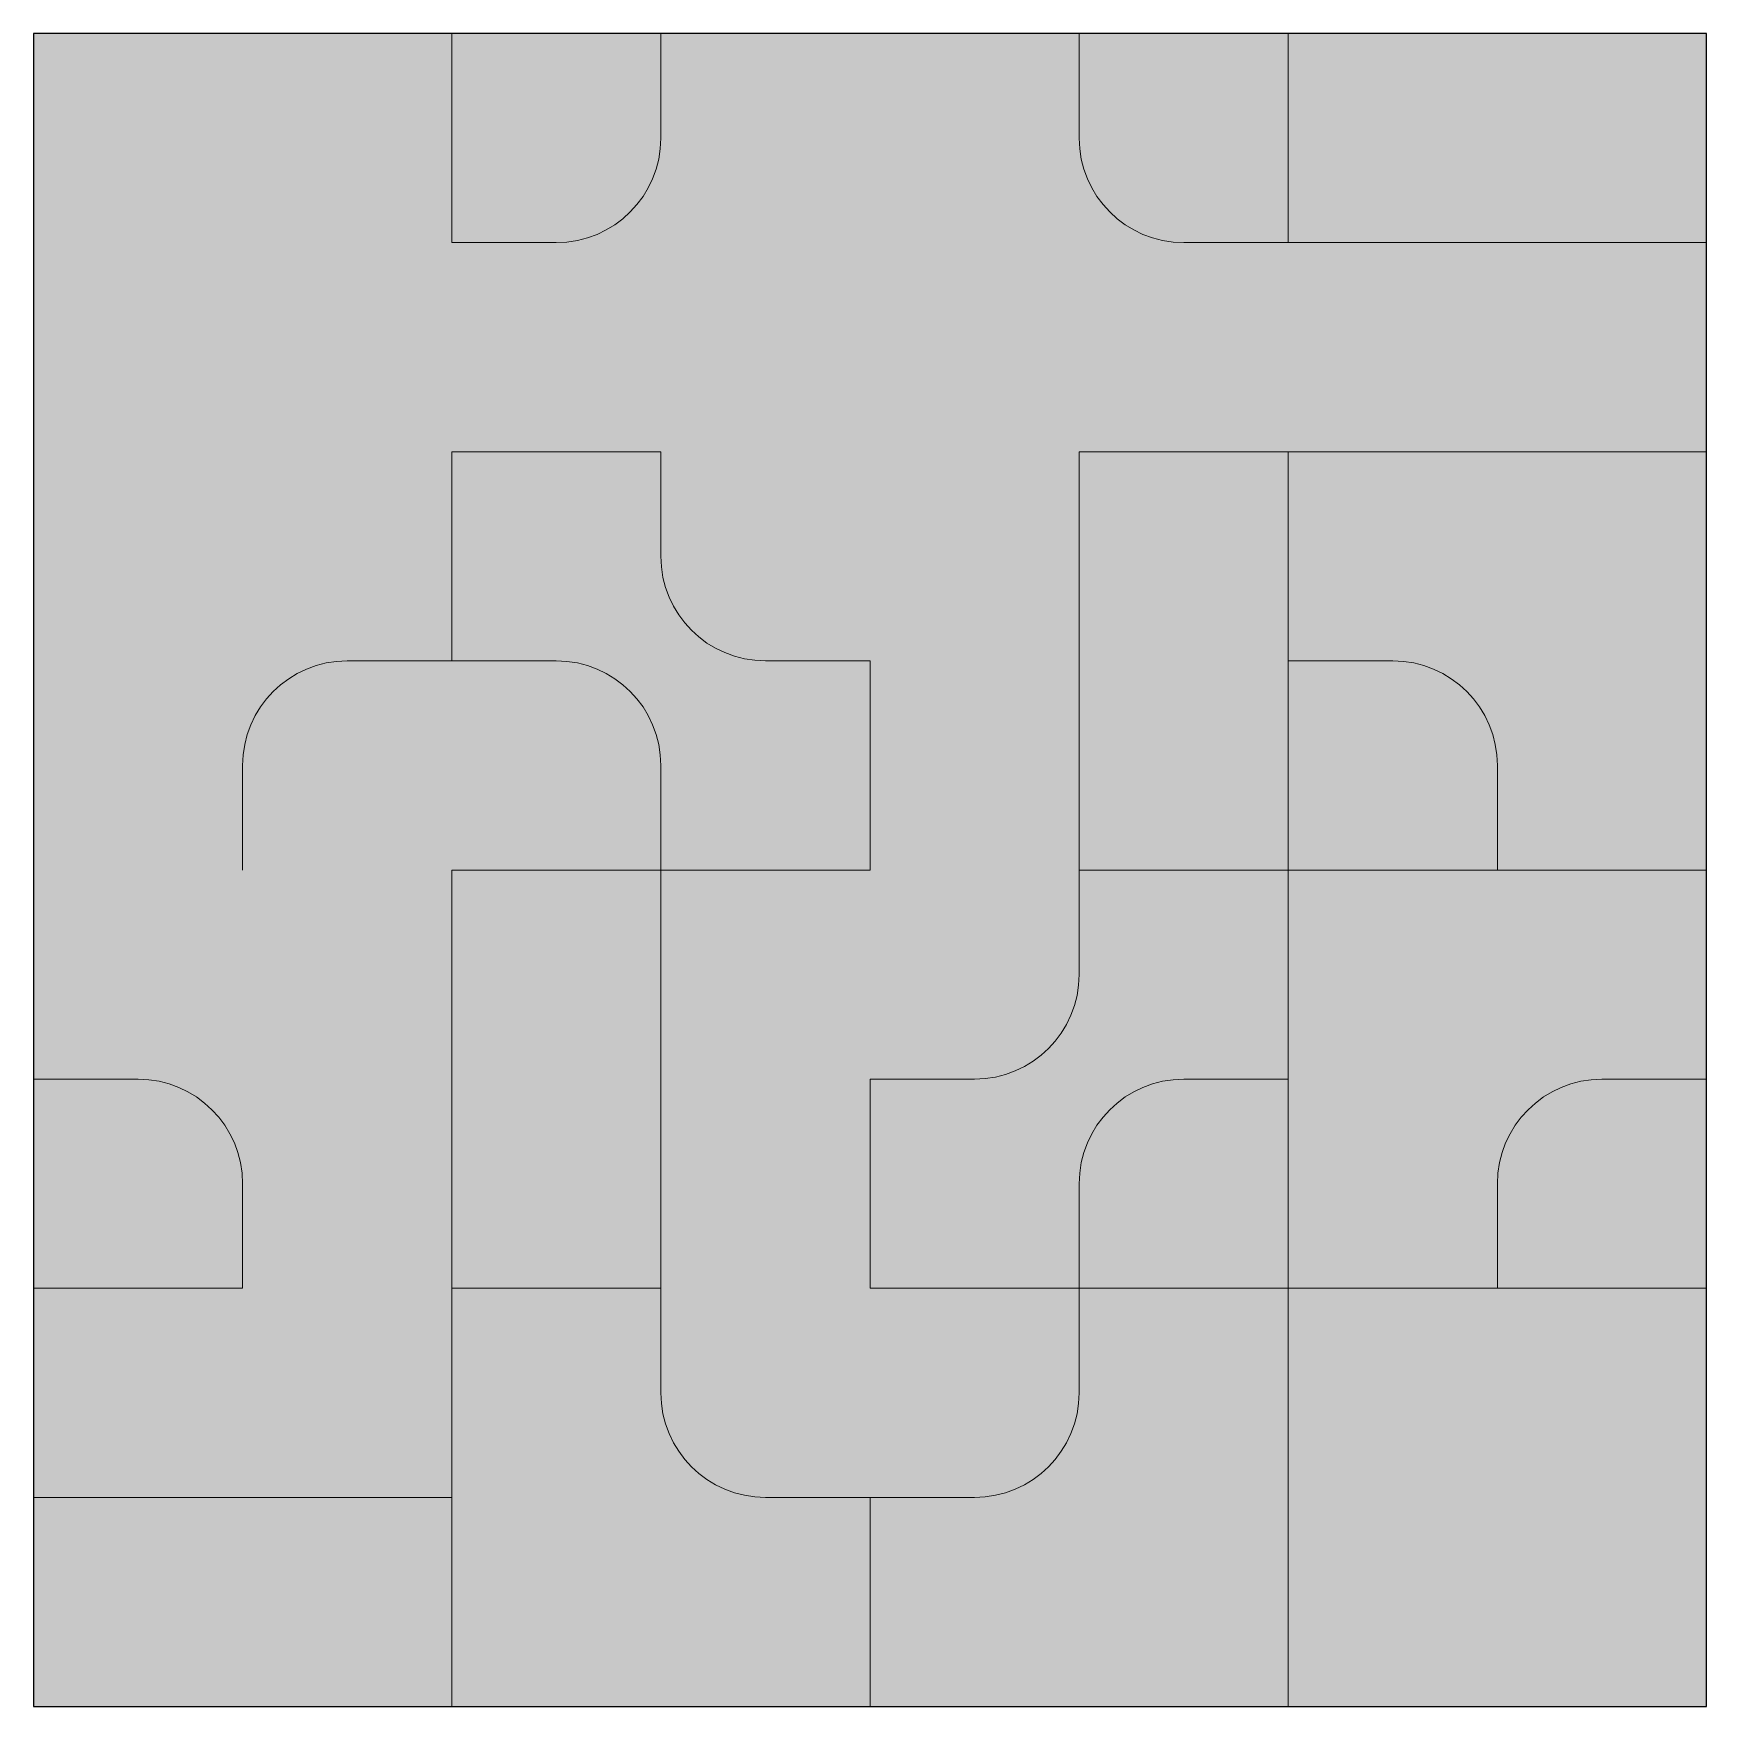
# Model space of a CAD drawing. Header units: millimetres. Extents: x 0 to 4, y -3 to 1.
import ezdxf

# ---------------------------------------------------------------- set-up
doc = ezdxf.new("R2010")
doc.units = ezdxf.units.MM
doc.header["$LTSCALE"] = 0.5
doc.layers.add('background', color=55, linetype='Continuous', lineweight=9, true_color=0xa8b02e)
doc.layers.add('outline', color=54, linetype='Continuous', lineweight=9, true_color=0x95931f)
doc.layers.add('water', color=153, linetype='Continuous', true_color=0x629eaf)

msp = doc.modelspace()

# ---------------------------------------------------------------- hatches: boundary and pattern name
at = {"layer": 'background'}
for points in [[(1.5, 0.75), (1.5, 1), (1, 1), (1, 0.5), (1.25, 0.5), (1.2585, 0.5001), (1.2671, 0.5006), (1.2756, 0.5013), (1.284, 0.5023), (1.2925, 0.5036), (1.3009, 0.5052), (1.3092, 0.5071), (1.3174, 0.5093), (1.3256, 0.5117), (1.3337, 0.5144), (1.3417, 0.5174), (1.3496, 0.5207), (1.3574, 0.5242), (1.365, 0.528), (1.3725, 0.5321), (1.3799, 0.5364), (1.3871, 0.541), (1.3942, 0.5458), (1.4011, 0.5508), (1.4078, 0.5561), (1.4143, 0.5616), (1.4206, 0.5673), (1.4268, 0.5732), (1.4327, 0.5794), (1.4384, 0.5857), (1.4439, 0.5922), (1.4492, 0.5989), (1.4542, 0.6058), (1.459, 0.6129), (1.4636, 0.6201), (1.4679, 0.6275), (1.472, 0.635), (1.4758, 0.6426), (1.4793, 0.6504), (1.4826, 0.6583), (1.4856, 0.6663), (1.4883, 0.6744), (1.4907, 0.6826), (1.4929, 0.6908), (1.4948, 0.6991), (1.4964, 0.7075), (1.4977, 0.716), (1.4987, 0.7244), (1.4994, 0.7329), (1.4999, 0.7415)], [(2.5, 0.75), (2.5, 1), (3, 1), (3, 0.5), (2.75, 0.5), (2.7415, 0.5001), (2.7329, 0.5006), (2.7244, 0.5013), (2.716, 0.5023), (2.7075, 0.5036), (2.6991, 0.5052), (2.6908, 0.5071), (2.6826, 0.5093), (2.6744, 0.5117), (2.6663, 0.5144), (2.6583, 0.5174), (2.6504, 0.5207), (2.6426, 0.5242), (2.635, 0.528), (2.6275, 0.5321), (2.6201, 0.5364), (2.6129, 0.541), (2.6058, 0.5458), (2.5989, 0.5508), (2.5922, 0.5561), (2.5857, 0.5616), (2.5794, 0.5673), (2.5732, 0.5732), (2.5673, 0.5794), (2.5616, 0.5857), (2.5561, 0.5922), (2.5508, 0.5989), (2.5458, 0.6058), (2.541, 0.6129), (2.5364, 0.6201), (2.5321, 0.6275), (2.528, 0.635), (2.5242, 0.6426), (2.5207, 0.6504), (2.5174, 0.6583), (2.5144, 0.6663), (2.5117, 0.6744), (2.5093, 0.6826), (2.5071, 0.6908), (2.5052, 0.6991), (2.5036, 0.7075), (2.5023, 0.716), (2.5013, 0.7244), (2.5006, 0.7329), (2.5001, 0.7415)], [(3, 0.5), (4, 0.5), (4, 1), (3, 1)], [(1.75, -0.5), (2, -0.5), (2, -1), (1.5, -1), (1.5, -0.75), (1.4999, -0.7415), (1.4994, -0.7329), (1.4987, -0.7244), (1.4977, -0.716), (1.4964, -0.7075), (1.4948, -0.6991), (1.4929, -0.6908), (1.4907, -0.6826), (1.4883, -0.6744), (1.4856, -0.6663), (1.4826, -0.6583), (1.4793, -0.6504), (1.4758, -0.6426), (1.472, -0.635), (1.4679, -0.6275), (1.4636, -0.6201), (1.459, -0.6129), (1.4542, -0.6058), (1.4492, -0.5989), (1.4439, -0.5922), (1.4384, -0.5857), (1.4327, -0.5794), (1.4268, -0.5732), (1.4206, -0.5673), (1.4143, -0.5616), (1.4078, -0.5561), (1.4011, -0.5508), (1.3942, -0.5458), (1.3871, -0.541), (1.3799, -0.5364), (1.3725, -0.5321), (1.365, -0.528), (1.3574, -0.5242), (1.3496, -0.5207), (1.3417, -0.5174), (1.3337, -0.5144), (1.3256, -0.5117), (1.3174, -0.5093), (1.3092, -0.5071), (1.3009, -0.5052), (1.2925, -0.5036), (1.284, -0.5023), (1.2756, -0.5013), (1.2671, -0.5006), (1.2585, -0.5001), (1.25, -0.5), (1, -0.5), (1, 0), (1.5, 0), (1.5, -0.25), (1.5001, -0.2585), (1.5006, -0.2671), (1.5013, -0.2756), (1.5023, -0.284), (1.5036, -0.2925), (1.5052, -0.3009), (1.5071, -0.3092), (1.5093, -0.3174), (1.5117, -0.3256), (1.5144, -0.3337), (1.5174, -0.3417), (1.5207, -0.3496), (1.5242, -0.3574), (1.528, -0.365), (1.5321, -0.3725), (1.5364, -0.3799), (1.541, -0.3871), (1.5458, -0.3942), (1.5508, -0.4011), (1.5561, -0.4078), (1.5616, -0.4143), (1.5673, -0.4206), (1.5732, -0.4268), (1.5794, -0.4327), (1.5857, -0.4384), (1.5922, -0.4439), (1.5989, -0.4492), (1.6058, -0.4542), (1.6129, -0.459), (1.6201, -0.4636), (1.6275, -0.4679), (1.635, -0.472), (1.6426, -0.4758), (1.6504, -0.4793), (1.6583, -0.4826), (1.6663, -0.4856), (1.6744, -0.4883), (1.6826, -0.4907), (1.6908, -0.4929), (1.6991, -0.4948), (1.7075, -0.4964), (1.716, -0.4977), (1.7244, -0.4987), (1.7329, -0.4994), (1.7415, -0.4999)], [(2.5, -1), (3, -1), (3, 0), (2.5, 0)], [(3.5, -0.75), (3.5, -1), (4, -1), (4, 0), (3, 0), (3, -0.5), (3.25, -0.5), (3.2585, -0.5001), (3.2671, -0.5006), (3.2756, -0.5013), (3.284, -0.5023), (3.2925, -0.5036), (3.3009, -0.5052), (3.3092, -0.5071), (3.3174, -0.5093), (3.3256, -0.5117), (3.3337, -0.5144), (3.3417, -0.5174), (3.3496, -0.5207), (3.3574, -0.5242), (3.365, -0.528), (3.3725, -0.5321), (3.3799, -0.5364), (3.3871, -0.541), (3.3942, -0.5458), (3.4011, -0.5508), (3.4078, -0.5561), (3.4143, -0.5616), (3.4206, -0.5673), (3.4268, -0.5732), (3.4327, -0.5794), (3.4384, -0.5857), (3.4439, -0.5922), (3.4492, -0.5989), (3.4542, -0.6058), (3.459, -0.6129), (3.4636, -0.6201), (3.4679, -0.6275), (3.472, -0.635), (3.4758, -0.6426), (3.4793, -0.6504), (3.4826, -0.6583), (3.4856, -0.6663), (3.4883, -0.6744), (3.4907, -0.6826), (3.4929, -0.6908), (3.4948, -0.6991), (3.4964, -0.7075), (3.4977, -0.716), (3.4987, -0.7244), (3.4994, -0.7329), (3.4999, -0.7415)], [(0.5, -0.75), (0.5, -1), (1, -1), (1, -0.5), (0.75, -0.5), (0.7415, -0.5001), (0.7329, -0.5006), (0.7244, -0.5013), (0.716, -0.5023), (0.7075, -0.5036), (0.6991, -0.5052), (0.6908, -0.5071), (0.6826, -0.5093), (0.6744, -0.5117), (0.6663, -0.5144), (0.6583, -0.5174), (0.6504, -0.5207), (0.6426, -0.5242), (0.635, -0.528), (0.6275, -0.5321), (0.6201, -0.5364), (0.6129, -0.541), (0.6058, -0.5458), (0.5989, -0.5508), (0.5922, -0.5561), (0.5857, -0.5616), (0.5794, -0.5673), (0.5732, -0.5732), (0.5673, -0.5794), (0.5616, -0.5857), (0.5561, -0.5922), (0.5508, -0.5989), (0.5458, -0.6058), (0.541, -0.6129), (0.5364, -0.6201), (0.5321, -0.6275), (0.528, -0.635), (0.5242, -0.6426), (0.5207, -0.6504), (0.5174, -0.6583), (0.5144, -0.6663), (0.5117, -0.6744), (0.5093, -0.6826), (0.5071, -0.6908), (0.5052, -0.6991), (0.5036, -0.7075), (0.5023, -0.716), (0.5013, -0.7244), (0.5006, -0.7329), (0.5001, -0.7415)], [(1, -2), (1.5, -2), (1.5, -1), (1, -1)], [(2.75, -1.5), (3, -1.5), (3, -1), (2.5, -1), (2.5, -1.25), (2.4999, -1.2585), (2.4994, -1.2671), (2.4987, -1.2756), (2.4977, -1.284), (2.4964, -1.2925), (2.4948, -1.3009), (2.4929, -1.3092), (2.4907, -1.3174), (2.4883, -1.3256), (2.4856, -1.3337), (2.4826, -1.3417), (2.4793, -1.3496), (2.4758, -1.3574), (2.472, -1.365), (2.4679, -1.3725), (2.4636, -1.3799), (2.459, -1.3871), (2.4542, -1.3942), (2.4492, -1.4011), (2.4439, -1.4078), (2.4384, -1.4143), (2.4327, -1.4206), (2.4268, -1.4268), (2.4206, -1.4327), (2.4143, -1.4384), (2.4078, -1.4439), (2.4011, -1.4492), (2.3942, -1.4542), (2.3871, -1.459), (2.3799, -1.4636), (2.3725, -1.4679), (2.365, -1.472), (2.3574, -1.4758), (2.3496, -1.4793), (2.3417, -1.4826), (2.3337, -1.4856), (2.3256, -1.4883), (2.3174, -1.4907), (2.3092, -1.4929), (2.3009, -1.4948), (2.2925, -1.4964), (2.284, -1.4977), (2.2756, -1.4987), (2.2671, -1.4994), (2.2585, -1.4999), (2.25, -1.5), (2, -1.5), (2, -2), (2.5, -2), (2.5, -1.75), (2.5001, -1.7415), (2.5006, -1.7329), (2.5013, -1.7244), (2.5023, -1.716), (2.5036, -1.7075), (2.5052, -1.6991), (2.5071, -1.6908), (2.5093, -1.6826), (2.5117, -1.6744), (2.5144, -1.6663), (2.5174, -1.6583), (2.5207, -1.6504), (2.5242, -1.6426), (2.528, -1.635), (2.5321, -1.6275), (2.5364, -1.6201), (2.541, -1.6129), (2.5458, -1.6058), (2.5508, -1.5989), (2.5561, -1.5922), (2.5616, -1.5857), (2.5673, -1.5794), (2.5732, -1.5732), (2.5794, -1.5673), (2.5857, -1.5616), (2.5922, -1.5561), (2.5989, -1.5508), (2.6058, -1.5458), (2.6129, -1.541), (2.6201, -1.5364), (2.6275, -1.5321), (2.635, -1.528), (2.6426, -1.5242), (2.6504, -1.5207), (2.6583, -1.5174), (2.6663, -1.5144), (2.6744, -1.5117), (2.6826, -1.5093), (2.6908, -1.5071), (2.6991, -1.5052), (2.7075, -1.5036), (2.716, -1.5023), (2.7244, -1.5013), (2.7329, -1.5006), (2.7415, -1.5001)], [(3.5, -1.75), (3.5, -2), (3, -2), (3, -1), (4, -1), (4, -1.5), (3.75, -1.5), (3.7415, -1.5001), (3.7329, -1.5006), (3.7244, -1.5013), (3.716, -1.5023), (3.7075, -1.5036), (3.6991, -1.5052), (3.6908, -1.5071), (3.6826, -1.5093), (3.6744, -1.5117), (3.6663, -1.5144), (3.6583, -1.5174), (3.6504, -1.5207), (3.6426, -1.5242), (3.635, -1.528), (3.6275, -1.5321), (3.6201, -1.5364), (3.6129, -1.541), (3.6058, -1.5458), (3.5989, -1.5508), (3.5922, -1.5561), (3.5857, -1.5616), (3.5794, -1.5673), (3.5732, -1.5732), (3.5673, -1.5794), (3.5616, -1.5857), (3.5561, -1.5922), (3.5508, -1.5989), (3.5458, -1.6058), (3.541, -1.6129), (3.5364, -1.6201), (3.5321, -1.6275), (3.528, -1.635), (3.5242, -1.6426), (3.5207, -1.6504), (3.5174, -1.6583), (3.5144, -1.6663), (3.5117, -1.6744), (3.5093, -1.6826), (3.5071, -1.6908), (3.5052, -1.6991), (3.5036, -1.7075), (3.5023, -1.716), (3.5013, -1.7244), (3.5006, -1.7329), (3.5001, -1.7415)], [(0.25, -1.5), (0, -1.5), (0, -2), (0.5, -2), (0.5, -1.75), (0.4999, -1.7415), (0.4994, -1.7329), (0.4987, -1.7244), (0.4977, -1.716), (0.4964, -1.7075), (0.4948, -1.6991), (0.4929, -1.6908), (0.4907, -1.6826), (0.4883, -1.6744), (0.4856, -1.6663), (0.4826, -1.6583), (0.4793, -1.6504), (0.4758, -1.6426), (0.472, -1.635), (0.4679, -1.6275), (0.4636, -1.6201), (0.459, -1.6129), (0.4542, -1.6058), (0.4492, -1.5989), (0.4439, -1.5922), (0.4384, -1.5857), (0.4327, -1.5794), (0.4268, -1.5732), (0.4206, -1.5673), (0.4143, -1.5616), (0.4078, -1.5561), (0.4011, -1.5508), (0.3942, -1.5458), (0.3871, -1.541), (0.3799, -1.5364), (0.3725, -1.5321), (0.365, -1.528), (0.3574, -1.5242), (0.3496, -1.5207), (0.3417, -1.5174), (0.3337, -1.5144), (0.3256, -1.5117), (0.3174, -1.5093), (0.3092, -1.5071), (0.3009, -1.5052), (0.2925, -1.5036), (0.284, -1.5023), (0.2756, -1.5013), (0.2671, -1.5006), (0.2585, -1.5001)], [(1.5, -2.25), (1.5, -2), (1, -2), (1, -2.5), (1, -3), (2, -3), (2, -2.5), (1.75, -2.5), (1.7415, -2.4999), (1.7329, -2.4994), (1.7244, -2.4987), (1.716, -2.4977), (1.7075, -2.4964), (1.6991, -2.4948), (1.6908, -2.4929), (1.6826, -2.4907), (1.6744, -2.4883), (1.6663, -2.4856), (1.6583, -2.4826), (1.6504, -2.4793), (1.6426, -2.4758), (1.635, -2.472), (1.6275, -2.4679), (1.6201, -2.4636), (1.6129, -2.459), (1.6058, -2.4542), (1.5989, -2.4492), (1.5922, -2.4439), (1.5857, -2.4384), (1.5794, -2.4327), (1.5732, -2.4268), (1.5673, -2.4206), (1.5616, -2.4143), (1.5561, -2.4078), (1.5508, -2.4011), (1.5458, -2.3942), (1.541, -2.3871), (1.5364, -2.3799), (1.5321, -2.3725), (1.528, -2.365), (1.5242, -2.3574), (1.5207, -2.3496), (1.5174, -2.3417), (1.5144, -2.3337), (1.5117, -2.3256), (1.5093, -2.3174), (1.5071, -2.3092), (1.5052, -2.3009), (1.5036, -2.2925), (1.5023, -2.284), (1.5013, -2.2756), (1.5006, -2.2671), (1.5001, -2.2585)], [(2.5, -2.25), (2.5, -2), (3, -2), (3, -2.5), (3, -3), (2, -3), (2, -2.5), (2.25, -2.5), (2.2585, -2.4999), (2.2671, -2.4994), (2.2756, -2.4987), (2.284, -2.4977), (2.2925, -2.4964), (2.3009, -2.4948), (2.3092, -2.4929), (2.3174, -2.4907), (2.3256, -2.4883), (2.3337, -2.4856), (2.3417, -2.4826), (2.3496, -2.4793), (2.3574, -2.4758), (2.365, -2.472), (2.3725, -2.4679), (2.3799, -2.4636), (2.3871, -2.459), (2.3942, -2.4542), (2.4011, -2.4492), (2.4078, -2.4439), (2.4143, -2.4384), (2.4206, -2.4327), (2.4268, -2.4268), (2.4327, -2.4206), (2.4384, -2.4143), (2.4439, -2.4078), (2.4492, -2.4011), (2.4542, -2.3942), (2.459, -2.3871), (2.4636, -2.3799), (2.4679, -2.3725), (2.472, -2.365), (2.4758, -2.3574), (2.4793, -2.3496), (2.4826, -2.3417), (2.4856, -2.3337), (2.4883, -2.3256), (2.4907, -2.3174), (2.4929, -2.3092), (2.4948, -2.3009), (2.4964, -2.2925), (2.4977, -2.284), (2.4987, -2.2756), (2.4994, -2.2671), (2.4999, -2.2585)], [(3, -3), (4, -3), (4, -2), (3, -2)], [(0, -3), (1, -3), (1, -2.5), (0, -2.5)]]:
    msp.add_hatch(color=256, dxfattribs=at).paths.add_polyline_path(points, flags=0)
at = {"layer": 'water'}
msp.add_hatch(color=256, dxfattribs=at).paths.add_polyline_path([(0, -3), (4, -3), (4, 1), (0, 1)], flags=0)

# ---------------------------------------------------------------- linework, layer by layer
at = {"layer": 'background'}
for points in [[(1.5, 0.75), (1.5, 1), (1, 1), (1, 0.5)], [(2.5, 0.75), (2.5, 1), (3, 1), (3, 0.5), (2.75, 0.5)], [(1, 0.5), (1.25, 0.5)], [(1, -0.5), (1, 0), (1.5, 0), (1.5, -0.25)], [(3.5, -0.75), (3.5, -1), (4, -1), (4, 0), (3, 0), (3, -0.5), (3.25, -0.5)], [(1.25, -0.5), (1, -0.5)], [(1.75, -0.5), (2, -0.5), (2, -1), (1.5, -1), (1.5, -0.75)], [(2.75, -1.5), (3, -1.5), (3, -1), (2.5, -1), (2.5, -1.25)], [(3.5, -1.75), (3.5, -2), (3, -2), (3, -1), (4, -1), (4, -1.5), (3.75, -1.5)], [(0.25, -1.5), (0, -1.5), (0, -2)], [(2.25, -1.5), (2, -1.5), (2, -2), (2.5, -2), (2.5, -1.75)], [(0, -2), (0.5, -2), (0.5, -1.75)], [(1.5, -2.25), (1.5, -2), (1, -2), (1, -2.5)], [(2.5, -2.25), (2.5, -2), (3, -2), (3, -2.5)], [(1, -2.5), (1, -3), (2, -3), (2, -2.5), (1.75, -2.5)], [(3, -2.5), (3, -3), (2, -3), (2, -2.5), (2.25, -2.5)]]:
    msp.add_lwpolyline(points, dxfattribs=at)
for points in [[(3, 0.5), (4, 0.5), (4, 1), (3, 1)], [(2.5, -1), (3, -1), (3, 0), (2.5, 0)], [(1, -2), (1.5, -2), (1.5, -1), (1, -1)], [(3, -3), (4, -3), (4, -2), (3, -2)], [(0, -3), (1, -3), (1, -2.5), (0, -2.5)]]:
    msp.add_lwpolyline(points, close=True, dxfattribs=at)
for centre, start, end in [((1.25, 0.75), 270, 0), ((1.75, -0.25), 180, 270), ((1.25, -0.75), 0, 90), ((0.25, -1.75), 0, 90), ((3.75, -1.75), 90, 180), ((2.25, -2.25), 270, 0)]:
    msp.add_arc(centre, 0.25, start, end, dxfattribs=at)
at = {"layer": 'background', "extrusion": (0, 0, -1)}
for centre, start, end in [((-2.75, 0.75), 270, 0), ((-3.25, -0.75), 90, 180), ((-2.25, -1.25), 180, 270), ((-2.75, -1.75), 0, 90), ((-1.75, -2.25), 270, 0)]:
    msp.add_arc(centre, 0.25, start, end, dxfattribs=at)
at = {"layer": 'outline'}
for p, q in [((1.5, 0.75), (1.5, 1)), ((2.5, 0.75), (2.5, 1)), ((1, 0.5), (1.25, 0.5)), ((3, 0.5), (2.75, 0.5)), ((3, 0.5), (4, 0.5)), ((1.5, 0), (1.5, -0.25)), ((2.5, 0), (2.5, -1)), ((1, -0.5), (0.75, -0.5)), ((1, -0.5), (0.75, -0.5)), ((1.25, -0.5), (1, -0.5)), ((1.75, -0.5), (2, -0.5)), ((3, -0.5), (3.25, -0.5)), ((0.5, -0.75), (0.5, -1)), ((0.5, -0.75), (0.5, -1)), ((1.5, -1), (1.5, -0.75)), ((3.5, -0.75), (3.5, -1)), ((1.5, -2), (1.5, -1)), ((2.5, -1), (2.5, -1.25)), ((0.25, -1.5), (0, -1.5)), ((2.25, -1.5), (2, -1.5)), ((2.75, -1.5), (3, -1.5)), ((4, -1.5), (3.75, -1.5)), ((0.5, -2), (0.5, -1.75)), ((2.5, -2), (2.5, -1.75)), ((3.5, -1.75), (3.5, -2)), ((1.5, -2.25), (1.5, -2)), ((2.5, -2.25), (2.5, -2)), ((1, -2.5), (0, -2.5)), ((2, -2.5), (1.75, -2.5)), ((2, -2.5), (2.25, -2.5))]:
    msp.add_line(p, q, dxfattribs=at)
for centre, start, end in [((1.25, 0.75), 270, 0), ((1.75, -0.25), 180, 270), ((0.75, -0.75), 90, 180), ((0.75, -0.75), 90, 180), ((1.25, -0.75), 0, 90), ((0.25, -1.75), 0, 90), ((3.75, -1.75), 90, 180), ((2.25, -2.25), 270, 0)]:
    msp.add_arc(centre, 0.25, start, end, dxfattribs=at)
at = {"layer": 'outline', "extrusion": (0, 0, -1)}
for centre, start, end in [((-2.75, 0.75), 270, 0), ((-3.25, -0.75), 90, 180), ((-2.25, -1.25), 180, 270), ((-2.75, -1.75), 0, 90), ((-1.75, -2.25), 270, 0)]:
    msp.add_arc(centre, 0.25, start, end, dxfattribs=at)
at = {"layer": 'water'}
msp.add_lwpolyline([(0, -3), (4, -3), (4, 1), (0, 1)], close=True, dxfattribs=at)

doc.saveas('drawing.dxf')
